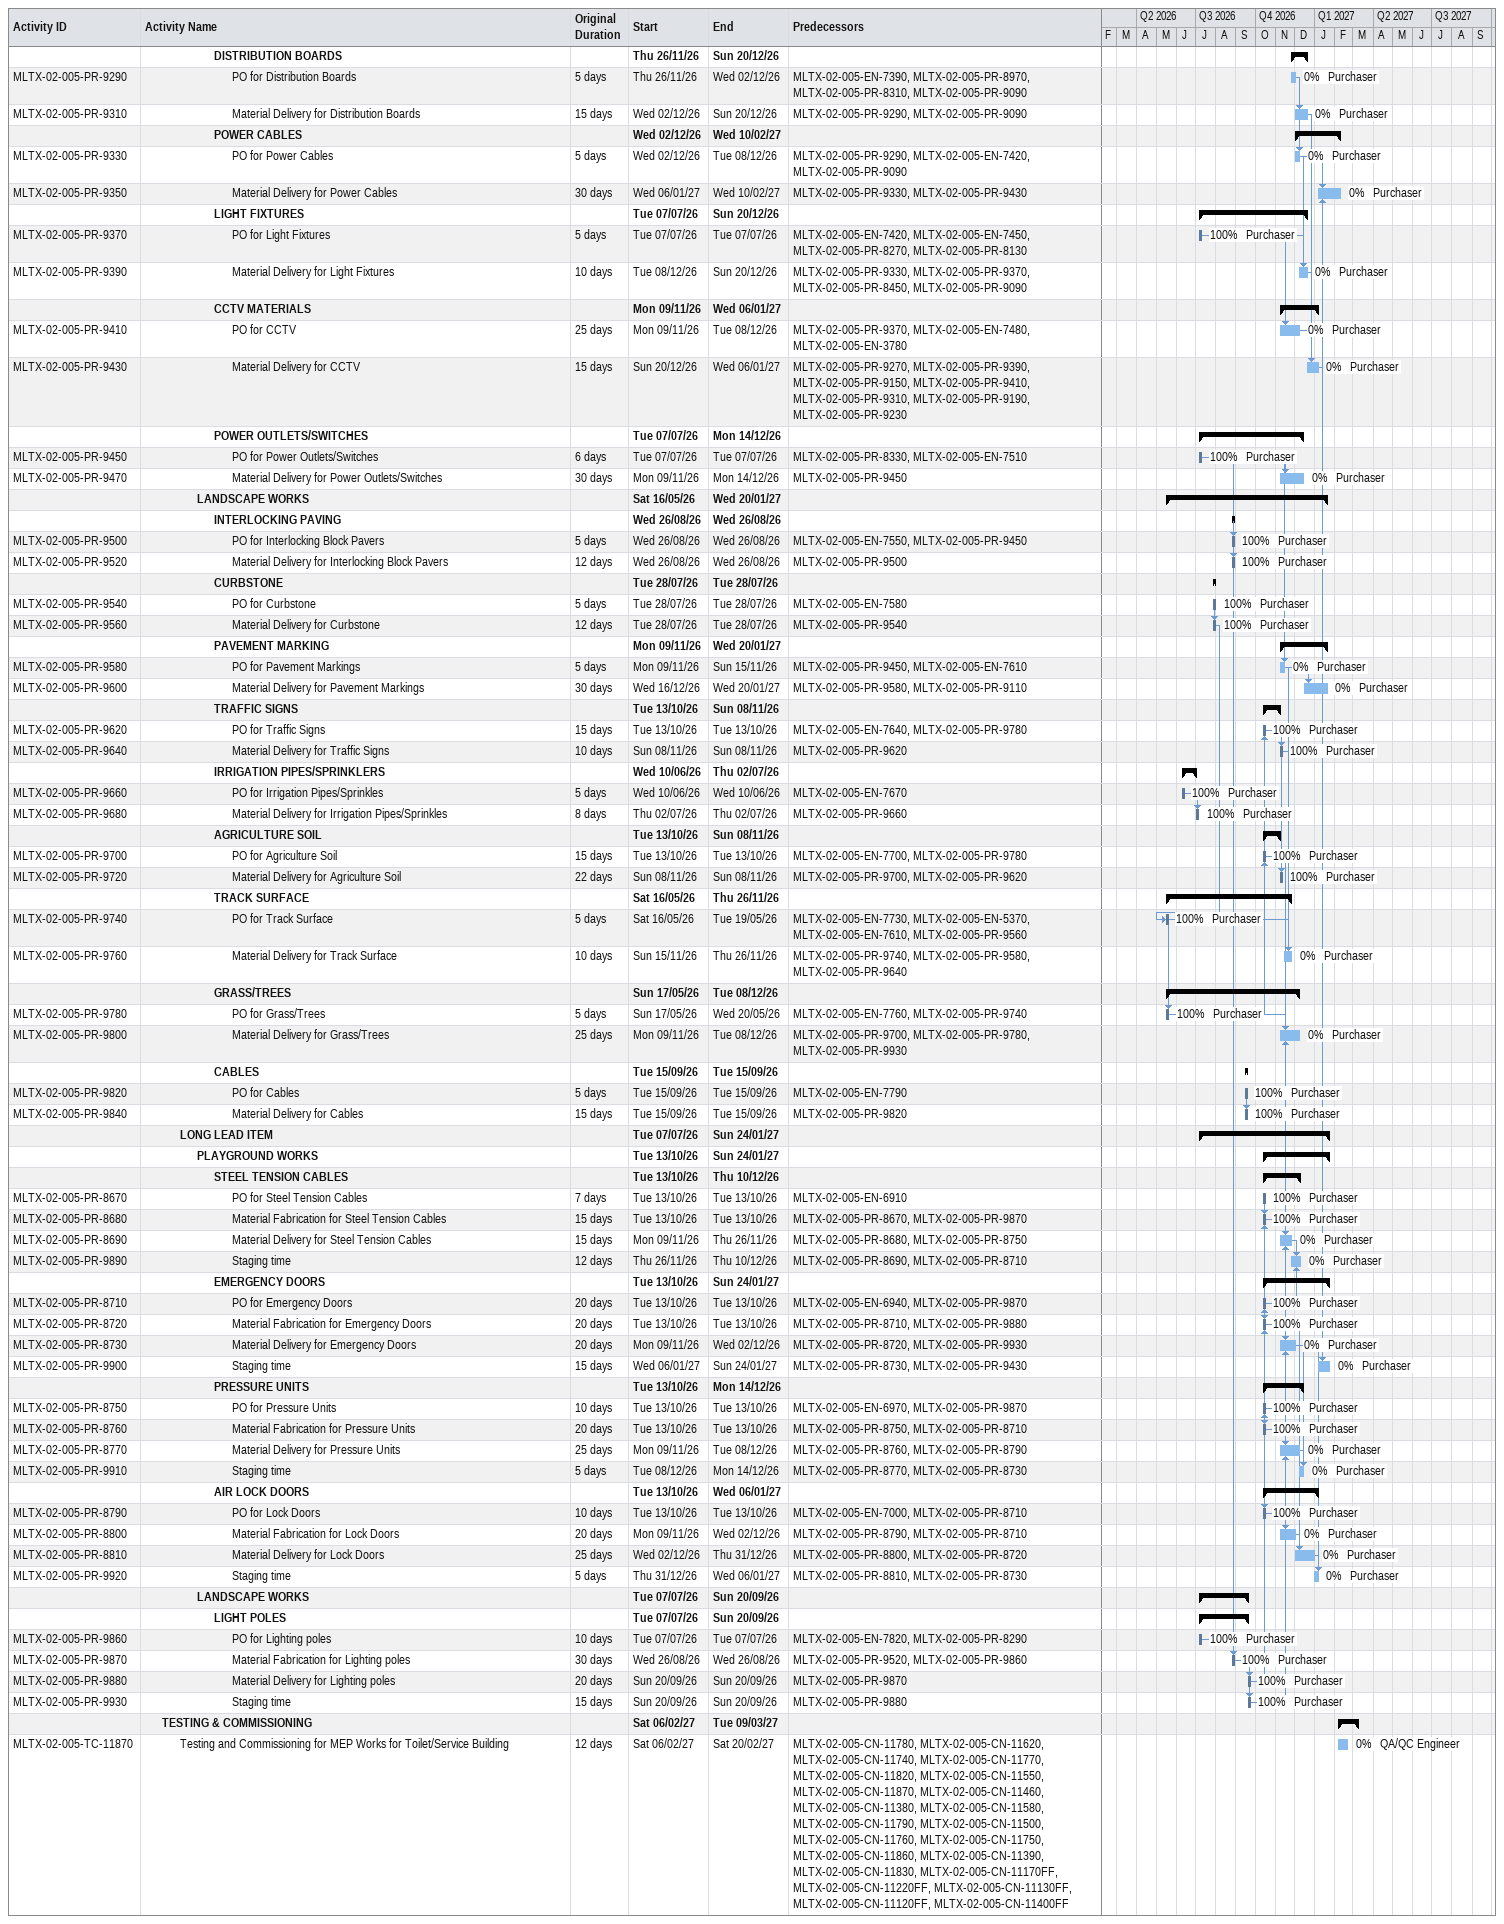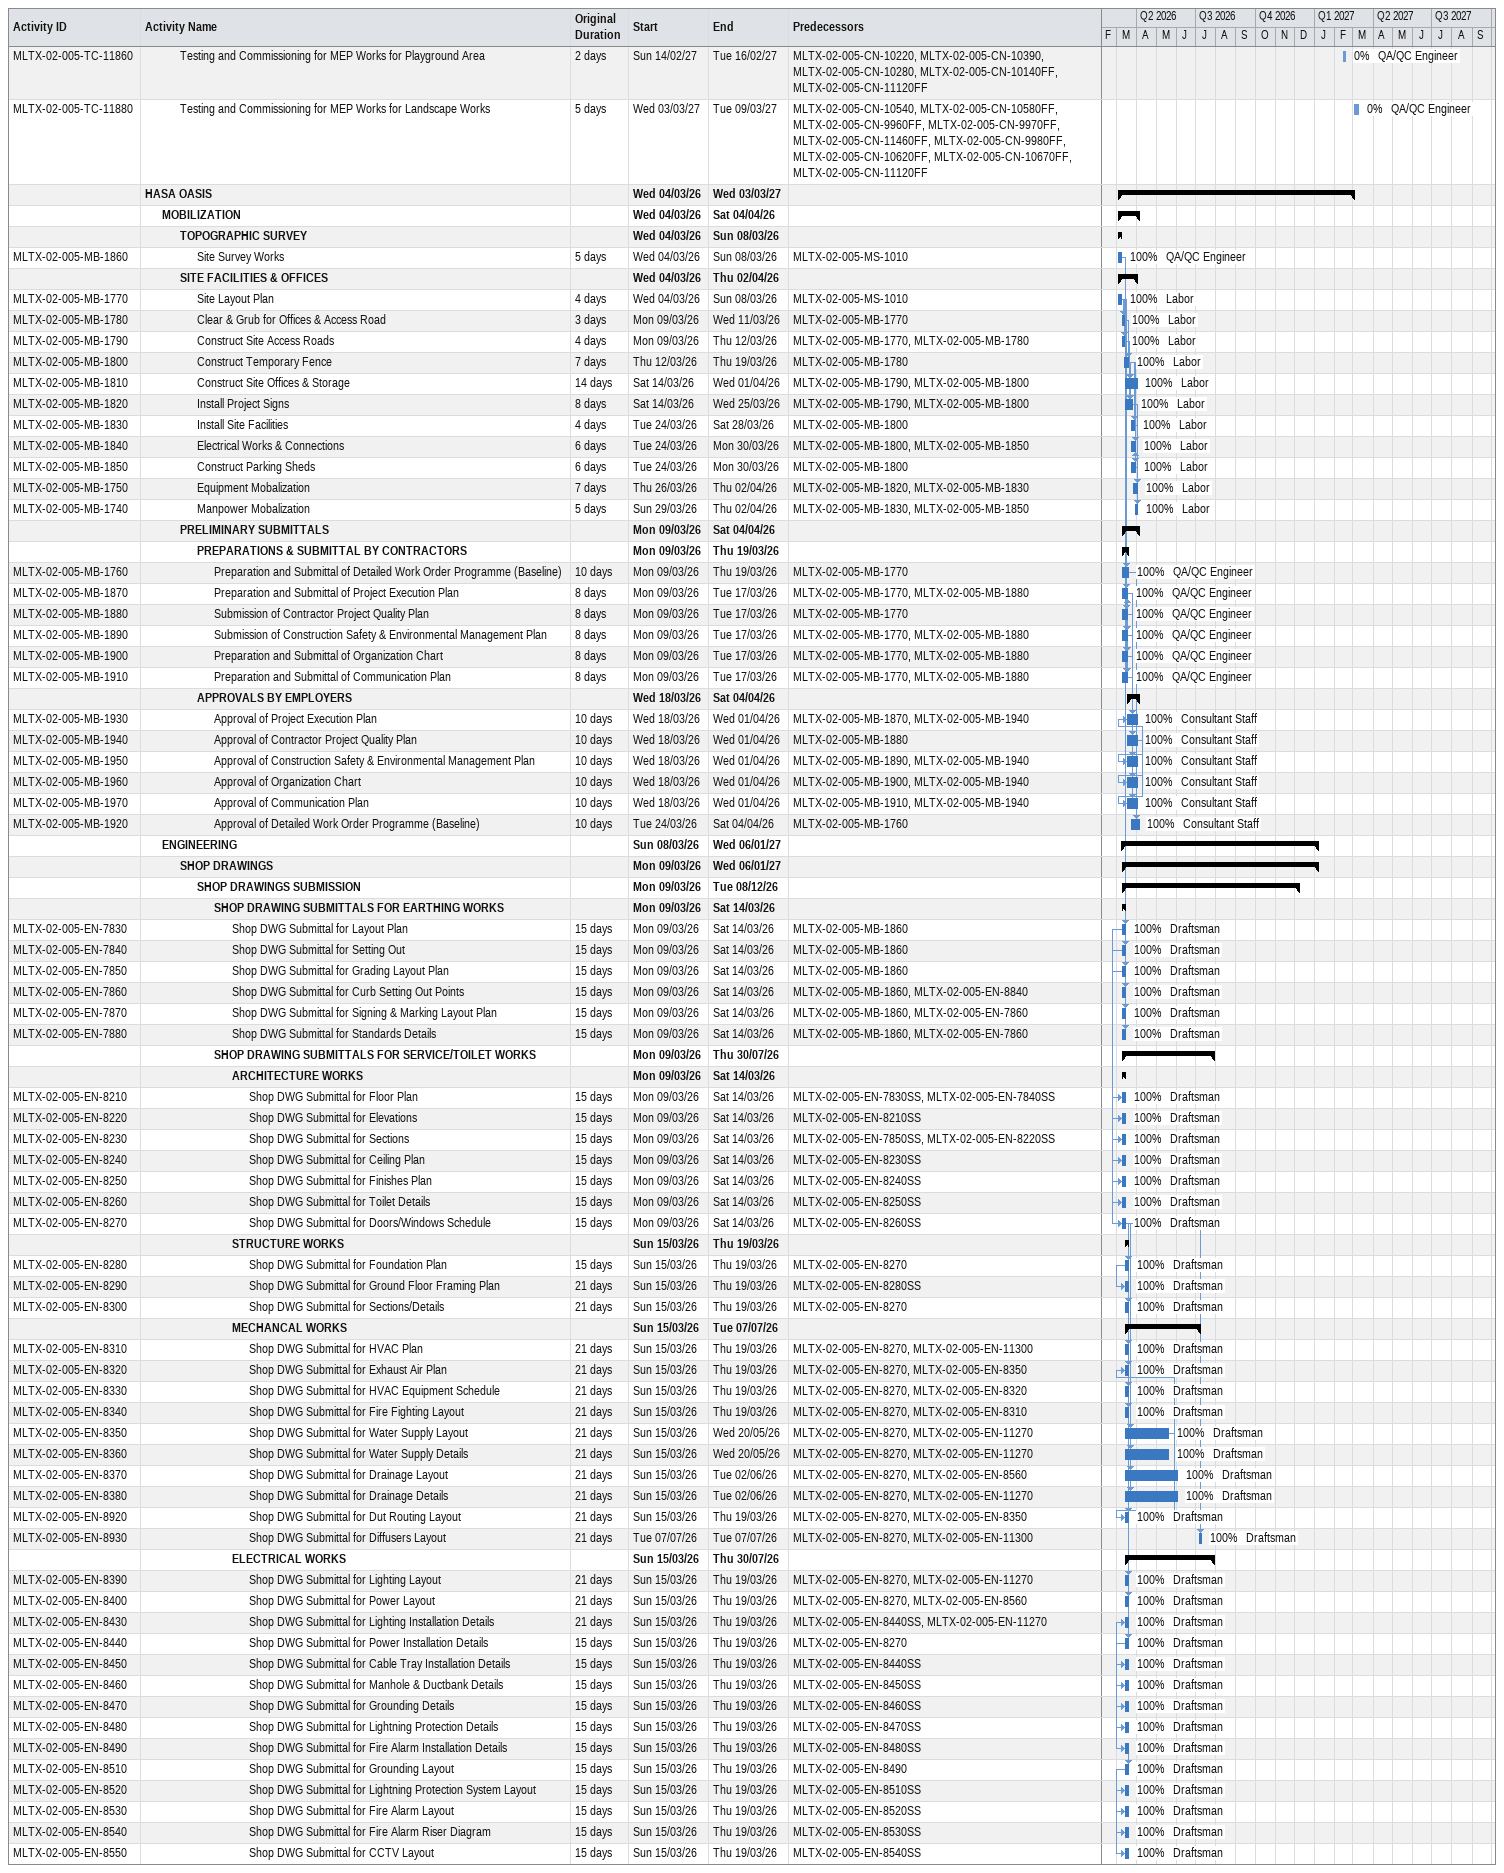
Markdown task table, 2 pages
| ID | Level | Task | Original duration | Start | Finish | Predecessors | Resources | % complete |
|---|---|---|---|---|---|---|---|---|
|  | 5 | **DISTRIBUTION BOARDS** |  | 2026-11-26 | 2026-12-20 |  |  |  |
| MLTX-02-005-PR-9290 | 6 | PO for Distribution Boards | 5d | 2026-11-26 | 2026-12-02 | MLTX-02-005-EN-7390, MLTX-02-005-PR-8970, MLTX-02-005-PR-8310, MLTX-02-005-PR-9090 | Purchaser | 0 |
| MLTX-02-005-PR-9310 | 6 | Material Delivery for Distribution Boards | 15d | 2026-12-02 | 2026-12-20 | MLTX-02-005-PR-9290, MLTX-02-005-PR-9090 | Purchaser | 0 |
|  | 5 | **POWER CABLES** |  | 2026-12-02 | 2027-02-10 |  |  |  |
| MLTX-02-005-PR-9330 | 6 | PO for Power Cables | 5d | 2026-12-02 | 2026-12-08 | MLTX-02-005-PR-9290, MLTX-02-005-EN-7420, MLTX-02-005-PR-9090 | Purchaser | 0 |
| MLTX-02-005-PR-9350 | 6 | Material Delivery for Power Cables | 30d | 2027-01-06 | 2027-02-10 | MLTX-02-005-PR-9330, MLTX-02-005-PR-9430 | Purchaser | 0 |
|  | 5 | **LIGHT FIXTURES** |  | 2026-07-07 | 2026-12-20 |  |  |  |
| MLTX-02-005-PR-9370 | 6 | PO for Light Fixtures | 5d | 2026-07-07 | 2026-07-07 | MLTX-02-005-EN-7420, MLTX-02-005-EN-7450, MLTX-02-005-PR-8270, MLTX-02-005-PR-8130 | Purchaser | 100 |
| MLTX-02-005-PR-9390 | 6 | Material Delivery for Light Fixtures | 10d | 2026-12-08 | 2026-12-20 | MLTX-02-005-PR-9330, MLTX-02-005-PR-9370, MLTX-02-005-PR-8450, MLTX-02-005-PR-9090 | Purchaser | 0 |
|  | 5 | **CCTV MATERIALS** |  | 2026-11-09 | 2027-01-06 |  |  |  |
| MLTX-02-005-PR-9410 | 6 | PO for CCTV | 25d | 2026-11-09 | 2026-12-08 | MLTX-02-005-PR-9370, MLTX-02-005-EN-7480, MLTX-02-005-EN-3780 | Purchaser | 0 |
| MLTX-02-005-PR-9430 | 6 | Material Delivery for CCTV | 15d | 2026-12-20 | 2027-01-06 | MLTX-02-005-PR-9270, MLTX-02-005-PR-9390, MLTX-02-005-PR-9150, MLTX-02-005-PR-9410, MLTX-02-005-PR-9310, MLTX-02-005-PR-9190, MLTX-02-005-PR-9230 | Purchaser | 0 |
|  | 5 | **POWER OUTLETS/SWITCHES** |  | 2026-07-07 | 2026-12-14 |  |  |  |
| MLTX-02-005-PR-9450 | 6 | PO for Power Outlets/Switches | 6d | 2026-07-07 | 2026-07-07 | MLTX-02-005-PR-8330, MLTX-02-005-EN-7510 | Purchaser | 100 |
| MLTX-02-005-PR-9470 | 6 | Material Delivery for Power Outlets/Switches | 30d | 2026-11-09 | 2026-12-14 | MLTX-02-005-PR-9450 | Purchaser | 0 |
|  | 4 | **LANDSCAPE WORKS** |  | 2026-05-16 | 2027-01-20 |  |  |  |
|  | 5 | **INTERLOCKING PAVING** |  | 2026-08-26 | 2026-08-26 |  |  |  |
| MLTX-02-005-PR-9500 | 6 | PO for Interlocking Block Pavers | 5d | 2026-08-26 | 2026-08-26 | MLTX-02-005-EN-7550, MLTX-02-005-PR-9450 | Purchaser | 100 |
| MLTX-02-005-PR-9520 | 6 | Material Delivery for Interlocking Block Pavers | 12d | 2026-08-26 | 2026-08-26 | MLTX-02-005-PR-9500 | Purchaser | 100 |
|  | 5 | **CURBSTONE** |  | 2026-07-28 | 2026-07-28 |  |  |  |
| MLTX-02-005-PR-9540 | 6 | PO for Curbstone | 5d | 2026-07-28 | 2026-07-28 | MLTX-02-005-EN-7580 | Purchaser | 100 |
| MLTX-02-005-PR-9560 | 6 | Material Delivery for Curbstone | 12d | 2026-07-28 | 2026-07-28 | MLTX-02-005-PR-9540 | Purchaser | 100 |
|  | 5 | **PAVEMENT MARKING** |  | 2026-11-09 | 2027-01-20 |  |  |  |
| MLTX-02-005-PR-9580 | 6 | PO for Pavement Markings | 5d | 2026-11-09 | 2026-11-15 | MLTX-02-005-PR-9450, MLTX-02-005-EN-7610 | Purchaser | 0 |
| MLTX-02-005-PR-9600 | 6 | Material Delivery for Pavement Markings | 30d | 2026-12-16 | 2027-01-20 | MLTX-02-005-PR-9580, MLTX-02-005-PR-9110 | Purchaser | 0 |
|  | 5 | **TRAFFIC SIGNS** |  | 2026-10-13 | 2026-11-08 |  |  |  |
| MLTX-02-005-PR-9620 | 6 | PO for Traffic Signs | 15d | 2026-10-13 | 2026-10-13 | MLTX-02-005-EN-7640, MLTX-02-005-PR-9780 | Purchaser | 100 |
| MLTX-02-005-PR-9640 | 6 | Material Delivery for Traffic Signs | 10d | 2026-11-08 | 2026-11-08 | MLTX-02-005-PR-9620 | Purchaser | 100 |
|  | 5 | **IRRIGATION PIPES/SPRINKLERS** |  | 2026-06-10 | 2026-07-02 |  |  |  |
| MLTX-02-005-PR-9660 | 6 | PO for Irrigation Pipes/Sprinkles | 5d | 2026-06-10 | 2026-06-10 | MLTX-02-005-EN-7670 | Purchaser | 100 |
| MLTX-02-005-PR-9680 | 6 | Material Delivery for Irrigation Pipes/Sprinkles | 8d | 2026-07-02 | 2026-07-02 | MLTX-02-005-PR-9660 | Purchaser | 100 |
|  | 5 | **AGRICULTURE SOIL** |  | 2026-10-13 | 2026-11-08 |  |  |  |
| MLTX-02-005-PR-9700 | 6 | PO for Agriculture Soil | 15d | 2026-10-13 | 2026-10-13 | MLTX-02-005-EN-7700, MLTX-02-005-PR-9780 | Purchaser | 100 |
| MLTX-02-005-PR-9720 | 6 | Material Delivery for Agriculture Soil | 22d | 2026-11-08 | 2026-11-08 | MLTX-02-005-PR-9700, MLTX-02-005-PR-9620 | Purchaser | 100 |
|  | 5 | **TRACK SURFACE** |  | 2026-05-16 | 2026-11-26 |  |  |  |
| MLTX-02-005-PR-9740 | 6 | PO for Track Surface | 5d | 2026-05-16 | 2026-05-19 | MLTX-02-005-EN-7730, MLTX-02-005-EN-5370, MLTX-02-005-EN-7610, MLTX-02-005-PR-9560 | Purchaser | 100 |
| MLTX-02-005-PR-9760 | 6 | Material Delivery for Track Surface | 10d | 2026-11-15 | 2026-11-26 | MLTX-02-005-PR-9740, MLTX-02-005-PR-9580, MLTX-02-005-PR-9640 | Purchaser | 0 |
|  | 5 | **GRASS/TREES** |  | 2026-05-17 | 2026-12-08 |  |  |  |
| MLTX-02-005-PR-9780 | 6 | PO for Grass/Trees | 5d | 2026-05-17 | 2026-05-20 | MLTX-02-005-EN-7760, MLTX-02-005-PR-9740 | Purchaser | 100 |
| MLTX-02-005-PR-9800 | 6 | Material Delivery for Grass/Trees | 25d | 2026-11-09 | 2026-12-08 | MLTX-02-005-PR-9700, MLTX-02-005-PR-9780, MLTX-02-005-PR-9930 | Purchaser | 0 |
|  | 5 | **CABLES** |  | 2026-09-15 | 2026-09-15 |  |  |  |
| MLTX-02-005-PR-9820 | 6 | PO for Cables | 5d | 2026-09-15 | 2026-09-15 | MLTX-02-005-EN-7790 | Purchaser | 100 |
| MLTX-02-005-PR-9840 | 6 | Material Delivery for Cables | 15d | 2026-09-15 | 2026-09-15 | MLTX-02-005-PR-9820 | Purchaser | 100 |
|  | 3 | **LONG LEAD ITEM** |  | 2026-07-07 | 2027-01-24 |  |  |  |
|  | 4 | **PLAYGROUND WORKS** |  | 2026-10-13 | 2027-01-24 |  |  |  |
|  | 5 | **STEEL TENSION CABLES** |  | 2026-10-13 | 2026-12-10 |  |  |  |
| MLTX-02-005-PR-8670 | 6 | PO for Steel Tension Cables | 7d | 2026-10-13 | 2026-10-13 | MLTX-02-005-EN-6910 | Purchaser | 100 |
| MLTX-02-005-PR-8680 | 6 | Material Fabrication for Steel Tension Cables | 15d | 2026-10-13 | 2026-10-13 | MLTX-02-005-PR-8670, MLTX-02-005-PR-9870 | Purchaser | 100 |
| MLTX-02-005-PR-8690 | 6 | Material Delivery for Steel Tension Cables | 15d | 2026-11-09 | 2026-11-26 | MLTX-02-005-PR-8680, MLTX-02-005-PR-8750 | Purchaser | 0 |
| MLTX-02-005-PR-9890 | 6 | Staging time | 12d | 2026-11-26 | 2026-12-10 | MLTX-02-005-PR-8690, MLTX-02-005-PR-8710 | Purchaser | 0 |
|  | 5 | **EMERGENCY DOORS** |  | 2026-10-13 | 2027-01-24 |  |  |  |
| MLTX-02-005-PR-8710 | 6 | PO for Emergency Doors | 20d | 2026-10-13 | 2026-10-13 | MLTX-02-005-EN-6940, MLTX-02-005-PR-9870 | Purchaser | 100 |
| MLTX-02-005-PR-8720 | 6 | Material Fabrication for Emergency Doors | 20d | 2026-10-13 | 2026-10-13 | MLTX-02-005-PR-8710, MLTX-02-005-PR-9880 | Purchaser | 100 |
| MLTX-02-005-PR-8730 | 6 | Material Delivery for Emergency Doors | 20d | 2026-11-09 | 2026-12-02 | MLTX-02-005-PR-8720, MLTX-02-005-PR-9930 | Purchaser | 0 |
| MLTX-02-005-PR-9900 | 6 | Staging time | 15d | 2027-01-06 | 2027-01-24 | MLTX-02-005-PR-8730, MLTX-02-005-PR-9430 | Purchaser | 0 |
|  | 5 | **PRESSURE UNITS** |  | 2026-10-13 | 2026-12-14 |  |  |  |
| MLTX-02-005-PR-8750 | 6 | PO for Pressure Units | 10d | 2026-10-13 | 2026-10-13 | MLTX-02-005-EN-6970, MLTX-02-005-PR-9870 | Purchaser | 100 |
| MLTX-02-005-PR-8760 | 6 | Material Fabrication for Pressure Units | 20d | 2026-10-13 | 2026-10-13 | MLTX-02-005-PR-8750, MLTX-02-005-PR-8710 | Purchaser | 100 |
| MLTX-02-005-PR-8770 | 6 | Material Delivery for Pressure Units | 25d | 2026-11-09 | 2026-12-08 | MLTX-02-005-PR-8760, MLTX-02-005-PR-8790 | Purchaser | 0 |
| MLTX-02-005-PR-9910 | 6 | Staging time | 5d | 2026-12-08 | 2026-12-14 | MLTX-02-005-PR-8770, MLTX-02-005-PR-8730 | Purchaser | 0 |
|  | 5 | **AIR LOCK DOORS** |  | 2026-10-13 | 2027-01-06 |  |  |  |
| MLTX-02-005-PR-8790 | 6 | PO for Lock Doors | 10d | 2026-10-13 | 2026-10-13 | MLTX-02-005-EN-7000, MLTX-02-005-PR-8710 | Purchaser | 100 |
| MLTX-02-005-PR-8800 | 6 | Material Fabrication for Lock Doors | 20d | 2026-11-09 | 2026-12-02 | MLTX-02-005-PR-8790, MLTX-02-005-PR-8710 | Purchaser | 0 |
| MLTX-02-005-PR-8810 | 6 | Material Delivery for Lock Doors | 25d | 2026-12-02 | 2026-12-31 | MLTX-02-005-PR-8800, MLTX-02-005-PR-8720 | Purchaser | 0 |
| MLTX-02-005-PR-9920 | 6 | Staging time | 5d | 2026-12-31 | 2027-01-06 | MLTX-02-005-PR-8810, MLTX-02-005-PR-8730 | Purchaser | 0 |
|  | 4 | **LANDSCAPE WORKS** |  | 2026-07-07 | 2026-09-20 |  |  |  |
|  | 5 | **LIGHT POLES** |  | 2026-07-07 | 2026-09-20 |  |  |  |
| MLTX-02-005-PR-9860 | 6 | PO for Lighting poles | 10d | 2026-07-07 | 2026-07-07 | MLTX-02-005-EN-7820, MLTX-02-005-PR-8290 | Purchaser | 100 |
| MLTX-02-005-PR-9870 | 6 | Material Fabrication for Lighting poles | 30d | 2026-08-26 | 2026-08-26 | MLTX-02-005-PR-9520, MLTX-02-005-PR-9860 | Purchaser | 100 |
| MLTX-02-005-PR-9880 | 6 | Material Delivery for Lighting poles | 20d | 2026-09-20 | 2026-09-20 | MLTX-02-005-PR-9870 | Purchaser | 100 |
| MLTX-02-005-PR-9930 | 6 | Staging time | 15d | 2026-09-20 | 2026-09-20 | MLTX-02-005-PR-9880 | Purchaser | 100 |
|  | 2 | **TESTING & COMMISSIONING** |  | 2027-02-06 | 2027-03-09 |  |  |  |
| MLTX-02-005-TC-11870 | 3 | Testing and Commissioning for MEP Works for Toilet/Service Building | 12d | 2027-02-06 | 2027-02-20 | MLTX-02-005-CN-11780, MLTX-02-005-CN-11620, MLTX-02-005-CN-11740, MLTX-02-005-CN-11770, MLTX-02-005-CN-11820, MLTX-02-005-CN-11550, MLTX-02-005-CN-11870, MLTX-02-005-CN-11460, MLTX-02-005-CN-11380, MLTX-02-005-CN-11580, MLTX-02-005-CN-11790, MLTX-02-005-CN-11500, MLTX-02-005-CN-11760, MLTX-02-005-CN-11750, MLTX-02-005-CN-11860, MLTX-02-005-CN-11390, MLTX-02-005-CN-11830, MLTX-02-005-CN-11170FF, MLTX-02-005-CN-11220FF, MLTX-02-005-CN-11130FF, MLTX-02-005-CN-11120FF, MLTX-02-005-CN-11400FF | QA/QC Engineer | 0 |
| MLTX-02-005-TC-11860 | 3 | Testing and Commissioning for MEP Works for Playground Area | 2d | 2027-02-14 | 2027-02-16 | MLTX-02-005-CN-10220, MLTX-02-005-CN-10390, MLTX-02-005-CN-10280, MLTX-02-005-CN-10140FF, MLTX-02-005-CN-11120FF | QA/QC Engineer | 0 |
| MLTX-02-005-TC-11880 | 3 | Testing and Commissioning for MEP Works for Landscape Works | 5d | 2027-03-03 | 2027-03-09 | MLTX-02-005-CN-10540, MLTX-02-005-CN-10580FF, MLTX-02-005-CN-9960FF, MLTX-02-005-CN-9970FF, MLTX-02-005-CN-11460FF, MLTX-02-005-CN-9980FF, MLTX-02-005-CN-10620FF, MLTX-02-005-CN-10670FF, MLTX-02-005-CN-11120FF | QA/QC Engineer | 0 |
|  | 1 | **HASA OASIS** |  | 2026-03-04 | 2027-03-03 |  |  |  |
|  | 2 | **MOBILIZATION** |  | 2026-03-04 | 2026-04-04 |  |  |  |
|  | 3 | **TOPOGRAPHIC SURVEY** |  | 2026-03-04 | 2026-03-08 |  |  |  |
| MLTX-02-005-MB-1860 | 4 | Site Survey Works | 5d | 2026-03-04 | 2026-03-08 | MLTX-02-005-MS-1010 | QA/QC Engineer | 100 |
|  | 3 | **SITE FACILITIES & OFFICES** |  | 2026-03-04 | 2026-04-02 |  |  |  |
| MLTX-02-005-MB-1770 | 4 | Site Layout Plan | 4d | 2026-03-04 | 2026-03-08 | MLTX-02-005-MS-1010 | Labor | 100 |
| MLTX-02-005-MB-1780 | 4 | Clear & Grub for Offices & Access Road | 3d | 2026-03-09 | 2026-03-11 | MLTX-02-005-MB-1770 | Labor | 100 |
| MLTX-02-005-MB-1790 | 4 | Construct Site Access Roads | 4d | 2026-03-09 | 2026-03-12 | MLTX-02-005-MB-1770, MLTX-02-005-MB-1780 | Labor | 100 |
| MLTX-02-005-MB-1800 | 4 | Construct Temporary Fence | 7d | 2026-03-12 | 2026-03-19 | MLTX-02-005-MB-1780 | Labor | 100 |
| MLTX-02-005-MB-1810 | 4 | Construct Site Offices & Storage | 14d | 2026-03-14 | 2026-04-01 | MLTX-02-005-MB-1790, MLTX-02-005-MB-1800 | Labor | 100 |
| MLTX-02-005-MB-1820 | 4 | Install Project Signs | 8d | 2026-03-14 | 2026-03-25 | MLTX-02-005-MB-1790, MLTX-02-005-MB-1800 | Labor | 100 |
| MLTX-02-005-MB-1830 | 4 | Install Site Facilities | 4d | 2026-03-24 | 2026-03-28 | MLTX-02-005-MB-1800 | Labor | 100 |
| MLTX-02-005-MB-1840 | 4 | Electrical Works & Connections | 6d | 2026-03-24 | 2026-03-30 | MLTX-02-005-MB-1800, MLTX-02-005-MB-1850 | Labor | 100 |
| MLTX-02-005-MB-1850 | 4 | Construct Parking Sheds | 6d | 2026-03-24 | 2026-03-30 | MLTX-02-005-MB-1800 | Labor | 100 |
| MLTX-02-005-MB-1750 | 4 | Equipment Mobalization | 7d | 2026-03-26 | 2026-04-02 | MLTX-02-005-MB-1820, MLTX-02-005-MB-1830 | Labor | 100 |
| MLTX-02-005-MB-1740 | 4 | Manpower Mobalization | 5d | 2026-03-29 | 2026-04-02 | MLTX-02-005-MB-1830, MLTX-02-005-MB-1850 | Labor | 100 |
|  | 3 | **PRELIMINARY SUBMITTALS** |  | 2026-03-09 | 2026-04-04 |  |  |  |
|  | 4 | **PREPARATIONS & SUBMITTAL BY CONTRACTORS** |  | 2026-03-09 | 2026-03-19 |  |  |  |
| MLTX-02-005-MB-1760 | 5 | Preparation and Submittal of Detailed Work Order Programme (Baseline) | 10d | 2026-03-09 | 2026-03-19 | MLTX-02-005-MB-1770 | QA/QC Engineer | 100 |
| MLTX-02-005-MB-1870 | 5 | Preparation and Submittal of Project Execution Plan | 8d | 2026-03-09 | 2026-03-17 | MLTX-02-005-MB-1770, MLTX-02-005-MB-1880 | QA/QC Engineer | 100 |
| MLTX-02-005-MB-1880 | 5 | Submission of Contractor Project Quality Plan | 8d | 2026-03-09 | 2026-03-17 | MLTX-02-005-MB-1770 | QA/QC Engineer | 100 |
| MLTX-02-005-MB-1890 | 5 | Submission of Construction Safety & Environmental Management Plan | 8d | 2026-03-09 | 2026-03-17 | MLTX-02-005-MB-1770, MLTX-02-005-MB-1880 | QA/QC Engineer | 100 |
| MLTX-02-005-MB-1900 | 5 | Preparation and Submittal of Organization Chart | 8d | 2026-03-09 | 2026-03-17 | MLTX-02-005-MB-1770, MLTX-02-005-MB-1880 | QA/QC Engineer | 100 |
| MLTX-02-005-MB-1910 | 5 | Preparation and Submittal of Communication Plan | 8d | 2026-03-09 | 2026-03-17 | MLTX-02-005-MB-1770, MLTX-02-005-MB-1880 | QA/QC Engineer | 100 |
|  | 4 | **APPROVALS BY EMPLOYERS** |  | 2026-03-18 | 2026-04-04 |  |  |  |
| MLTX-02-005-MB-1930 | 5 | Approval of Project Execution Plan | 10d | 2026-03-18 | 2026-04-01 | MLTX-02-005-MB-1870, MLTX-02-005-MB-1940 | Consultant Staff | 100 |
| MLTX-02-005-MB-1940 | 5 | Approval of Contractor Project Quality Plan | 10d | 2026-03-18 | 2026-04-01 | MLTX-02-005-MB-1880 | Consultant Staff | 100 |
| MLTX-02-005-MB-1950 | 5 | Approval of Construction Safety & Environmental Management Plan | 10d | 2026-03-18 | 2026-04-01 | MLTX-02-005-MB-1890, MLTX-02-005-MB-1940 | Consultant Staff | 100 |
| MLTX-02-005-MB-1960 | 5 | Approval of Organization Chart | 10d | 2026-03-18 | 2026-04-01 | MLTX-02-005-MB-1900, MLTX-02-005-MB-1940 | Consultant Staff | 100 |
| MLTX-02-005-MB-1970 | 5 | Approval of Communication Plan | 10d | 2026-03-18 | 2026-04-01 | MLTX-02-005-MB-1910, MLTX-02-005-MB-1940 | Consultant Staff | 100 |
| MLTX-02-005-MB-1920 | 5 | Approval of Detailed Work Order Programme (Baseline) | 10d | 2026-03-24 | 2026-04-04 | MLTX-02-005-MB-1760 | Consultant Staff | 100 |
|  | 2 | **ENGINEERING** |  | 2026-03-08 | 2027-01-06 |  |  |  |
|  | 3 | **SHOP DRAWINGS** |  | 2026-03-09 | 2027-01-06 |  |  |  |
|  | 4 | **SHOP DRAWINGS SUBMISSION** |  | 2026-03-09 | 2026-12-08 |  |  |  |
|  | 5 | **SHOP DRAWING SUBMITTALS FOR EARTHING WORKS** |  | 2026-03-09 | 2026-03-14 |  |  |  |
| MLTX-02-005-EN-7830 | 6 | Shop DWG Submittal for Layout Plan | 15d | 2026-03-09 | 2026-03-14 | MLTX-02-005-MB-1860 | Draftsman | 100 |
| MLTX-02-005-EN-7840 | 6 | Shop DWG Submittal for Setting Out | 15d | 2026-03-09 | 2026-03-14 | MLTX-02-005-MB-1860 | Draftsman | 100 |
| MLTX-02-005-EN-7850 | 6 | Shop DWG Submittal for Grading Layout Plan | 15d | 2026-03-09 | 2026-03-14 | MLTX-02-005-MB-1860 | Draftsman | 100 |
| MLTX-02-005-EN-7860 | 6 | Shop DWG Submittal for Curb Setting Out Points | 15d | 2026-03-09 | 2026-03-14 | MLTX-02-005-MB-1860, MLTX-02-005-EN-8840 | Draftsman | 100 |
| MLTX-02-005-EN-7870 | 6 | Shop DWG Submittal for Signing & Marking Layout Plan | 15d | 2026-03-09 | 2026-03-14 | MLTX-02-005-MB-1860, MLTX-02-005-EN-7860 | Draftsman | 100 |
| MLTX-02-005-EN-7880 | 6 | Shop DWG Submittal for Standards Details | 15d | 2026-03-09 | 2026-03-14 | MLTX-02-005-MB-1860, MLTX-02-005-EN-7860 | Draftsman | 100 |
|  | 5 | **SHOP DRAWING SUBMITTALS FOR SERVICE/TOILET WORKS** |  | 2026-03-09 | 2026-07-30 |  |  |  |
|  | 6 | **ARCHITECTURE WORKS** |  | 2026-03-09 | 2026-03-14 |  |  |  |
| MLTX-02-005-EN-8210 | 7 | Shop DWG Submittal for Floor Plan | 15d | 2026-03-09 | 2026-03-14 | MLTX-02-005-EN-7830SS, MLTX-02-005-EN-7840SS | Draftsman | 100 |
| MLTX-02-005-EN-8220 | 7 | Shop DWG Submittal for Elevations | 15d | 2026-03-09 | 2026-03-14 | MLTX-02-005-EN-8210SS | Draftsman | 100 |
| MLTX-02-005-EN-8230 | 7 | Shop DWG Submittal for Sections | 15d | 2026-03-09 | 2026-03-14 | MLTX-02-005-EN-7850SS, MLTX-02-005-EN-8220SS | Draftsman | 100 |
| MLTX-02-005-EN-8240 | 7 | Shop DWG Submittal for Ceiling Plan | 15d | 2026-03-09 | 2026-03-14 | MLTX-02-005-EN-8230SS | Draftsman | 100 |
| MLTX-02-005-EN-8250 | 7 | Shop DWG Submittal for Finishes Plan | 15d | 2026-03-09 | 2026-03-14 | MLTX-02-005-EN-8240SS | Draftsman | 100 |
| MLTX-02-005-EN-8260 | 7 | Shop DWG Submittal for Toilet Details | 15d | 2026-03-09 | 2026-03-14 | MLTX-02-005-EN-8250SS | Draftsman | 100 |
| MLTX-02-005-EN-8270 | 7 | Shop DWG Submittal for Doors/Windows Schedule | 15d | 2026-03-09 | 2026-03-14 | MLTX-02-005-EN-8260SS | Draftsman | 100 |
|  | 6 | **STRUCTURE WORKS** |  | 2026-03-15 | 2026-03-19 |  |  |  |
| MLTX-02-005-EN-8280 | 7 | Shop DWG Submittal for Foundation Plan | 15d | 2026-03-15 | 2026-03-19 | MLTX-02-005-EN-8270 | Draftsman | 100 |
| MLTX-02-005-EN-8290 | 7 | Shop DWG Submittal for Ground Floor Framing Plan | 21d | 2026-03-15 | 2026-03-19 | MLTX-02-005-EN-8280SS | Draftsman | 100 |
| MLTX-02-005-EN-8300 | 7 | Shop DWG Submittal for Sections/Details | 21d | 2026-03-15 | 2026-03-19 | MLTX-02-005-EN-8270 | Draftsman | 100 |
|  | 6 | **MECHANCAL WORKS** |  | 2026-03-15 | 2026-07-07 |  |  |  |
| MLTX-02-005-EN-8310 | 7 | Shop DWG Submittal for HVAC Plan | 21d | 2026-03-15 | 2026-03-19 | MLTX-02-005-EN-8270, MLTX-02-005-EN-11300 | Draftsman | 100 |
| MLTX-02-005-EN-8320 | 7 | Shop DWG Submittal for Exhaust Air Plan | 21d | 2026-03-15 | 2026-03-19 | MLTX-02-005-EN-8270, MLTX-02-005-EN-8350 | Draftsman | 100 |
| MLTX-02-005-EN-8330 | 7 | Shop DWG Submittal for HVAC Equipment Schedule | 21d | 2026-03-15 | 2026-03-19 | MLTX-02-005-EN-8270, MLTX-02-005-EN-8320 | Draftsman | 100 |
| MLTX-02-005-EN-8340 | 7 | Shop DWG Submittal for Fire Fighting Layout | 21d | 2026-03-15 | 2026-03-19 | MLTX-02-005-EN-8270, MLTX-02-005-EN-8310 | Draftsman | 100 |
| MLTX-02-005-EN-8350 | 7 | Shop DWG Submittal for Water Supply Layout | 21d | 2026-03-15 | 2026-05-20 | MLTX-02-005-EN-8270, MLTX-02-005-EN-11270 | Draftsman | 100 |
| MLTX-02-005-EN-8360 | 7 | Shop DWG Submittal for Water Supply Details | 21d | 2026-03-15 | 2026-05-20 | MLTX-02-005-EN-8270, MLTX-02-005-EN-11270 | Draftsman | 100 |
| MLTX-02-005-EN-8370 | 7 | Shop DWG Submittal for Drainage Layout | 21d | 2026-03-15 | 2026-06-02 | MLTX-02-005-EN-8270, MLTX-02-005-EN-8560 | Draftsman | 100 |
| MLTX-02-005-EN-8380 | 7 | Shop DWG Submittal for Drainage Details | 21d | 2026-03-15 | 2026-06-02 | MLTX-02-005-EN-8270, MLTX-02-005-EN-11270 | Draftsman | 100 |
| MLTX-02-005-EN-8920 | 7 | Shop DWG Submittal for Dut Routing Layout | 21d | 2026-03-15 | 2026-03-19 | MLTX-02-005-EN-8270, MLTX-02-005-EN-8350 | Draftsman | 100 |
| MLTX-02-005-EN-8930 | 7 | Shop DWG Submittal for Diffusers Layout | 21d | 2026-07-07 | 2026-07-07 | MLTX-02-005-EN-8270, MLTX-02-005-EN-11300 | Draftsman | 100 |
|  | 6 | **ELECTRICAL WORKS** |  | 2026-03-15 | 2026-07-30 |  |  |  |
| MLTX-02-005-EN-8390 | 7 | Shop DWG Submittal for Lighting Layout | 21d | 2026-03-15 | 2026-03-19 | MLTX-02-005-EN-8270, MLTX-02-005-EN-11270 | Draftsman | 100 |
| MLTX-02-005-EN-8400 | 7 | Shop DWG Submittal for Power Layout | 21d | 2026-03-15 | 2026-03-19 | MLTX-02-005-EN-8270, MLTX-02-005-EN-8560 | Draftsman | 100 |
| MLTX-02-005-EN-8430 | 7 | Shop DWG Submittal for Lighting Installation Details | 21d | 2026-03-15 | 2026-03-19 | MLTX-02-005-EN-8440SS, MLTX-02-005-EN-11270 | Draftsman | 100 |
| MLTX-02-005-EN-8440 | 7 | Shop DWG Submittal for Power Installation Details | 15d | 2026-03-15 | 2026-03-19 | MLTX-02-005-EN-8270 | Draftsman | 100 |
| MLTX-02-005-EN-8450 | 7 | Shop DWG Submittal for Cable Tray Installation Details | 15d | 2026-03-15 | 2026-03-19 | MLTX-02-005-EN-8440SS | Draftsman | 100 |
| MLTX-02-005-EN-8460 | 7 | Shop DWG Submittal for Manhole & Ductbank Details | 15d | 2026-03-15 | 2026-03-19 | MLTX-02-005-EN-8450SS | Draftsman | 100 |
| MLTX-02-005-EN-8470 | 7 | Shop DWG Submittal for Grounding Details | 15d | 2026-03-15 | 2026-03-19 | MLTX-02-005-EN-8460SS | Draftsman | 100 |
| MLTX-02-005-EN-8480 | 7 | Shop DWG Submittal for Lightning Protection Details | 15d | 2026-03-15 | 2026-03-19 | MLTX-02-005-EN-8470SS | Draftsman | 100 |
| MLTX-02-005-EN-8490 | 7 | Shop DWG Submittal for Fire Alarm Installation Details | 15d | 2026-03-15 | 2026-03-19 | MLTX-02-005-EN-8480SS | Draftsman | 100 |
| MLTX-02-005-EN-8510 | 7 | Shop DWG Submittal for Grounding Layout | 15d | 2026-03-15 | 2026-03-19 | MLTX-02-005-EN-8490 | Draftsman | 100 |
| MLTX-02-005-EN-8520 | 7 | Shop DWG Submittal for Lightning Protection System Layout | 15d | 2026-03-15 | 2026-03-19 | MLTX-02-005-EN-8510SS | Draftsman | 100 |
| MLTX-02-005-EN-8530 | 7 | Shop DWG Submittal for Fire Alarm Layout | 15d | 2026-03-15 | 2026-03-19 | MLTX-02-005-EN-8520SS | Draftsman | 100 |
| MLTX-02-005-EN-8540 | 7 | Shop DWG Submittal for Fire Alarm Riser Diagram | 15d | 2026-03-15 | 2026-03-19 | MLTX-02-005-EN-8530SS | Draftsman | 100 |
| MLTX-02-005-EN-8550 | 7 | Shop DWG Submittal for CCTV Layout | 15d | 2026-03-15 | 2026-03-19 | MLTX-02-005-EN-8540SS | Draftsman | 100 |
